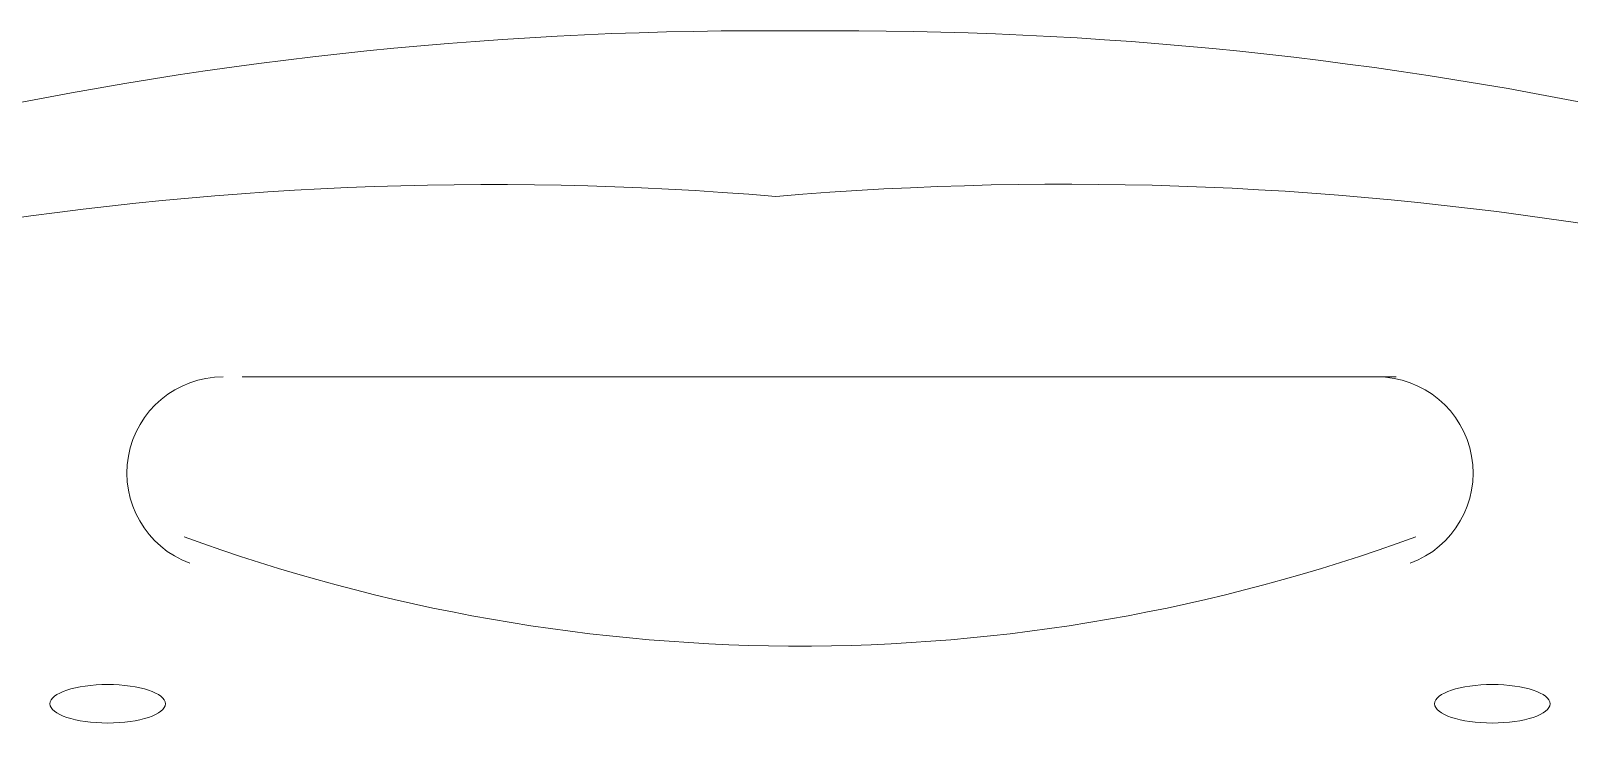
# Model space of a CAD drawing. Header units: metres. Extents: x 29 to 86.9, y -23.2 to 39.7.
# Drawn here: x 74.4356 to 74.5335, y -16.9928 to -16.9476 of the extents above; entities that cross this region are included whole.
import ezdxf

# ---------------------------------------------------------------- set-up
doc = ezdxf.new("R2010")
doc.units = ezdxf.units.M
doc.header["$LTSCALE"] = 100
doc.layers.get('0').update_dxf_attribs({"color": 254})
doc.layers.add('Arqui', color=8, linetype='Continuous', lineweight=0)

# ---------------------------------------------------------------- blocks, each defined once
blk = doc.blocks.new('A$C9582355f')
at = {"layer": 'Arqui'}
for points in [[(45.69457448278155, 6.126214199186052, 0.2278580694967523), (45.50212297980562, 6.21636923779397, 0.2278580694966841), (45.30919018274955, 6.126214199186052)], [(45.68998460515758, 6.122865414649823, 0.2538010257354624), (45.50034955296559, 6.205849049185872, 0.253801025735526), (45.31133446037353, 6.122865414649823)]]:
    blk.add_lwpolyline(points, format="xyb", dxfattribs=at)
blk.add_lwpolyline([(45.53978913276552, 6.194373511394133), (45.5031051327656, 6.194373511394133), (45.46642113276556, 6.194373511394133)], dxfattribs=at)
for centre, radius, start, end in [((45.46519832329892, 6.188259531651511), 0.006113979742704114, 89.99991128587546, 249.8513530801254), ((45.53856636347911, 6.188259492232646), 0.006113965719902852, 290.1486469349001, 90.0000887314903), ((45.50188238313916, 6.290974912194997), 0.1137206110536016, 249.8565836857188, 270.2746375753827), ((45.5018822823917, 6.290974912195452), 0.113720611053904, 269.7253624247476, 290.1434163143575)]:
    blk.add_arc(centre, radius, start, end, dxfattribs=at)
for points in [[(45.45786153276555, 6.174808711394235), (45.45583552435761, 6.174808711394235), (45.45419313276551, 6.174261239378211), (45.45419313276551, 6.173585911394184)], [(45.46152993276559, 6.173585911394184), (45.46152993276559, 6.174261239378211), (45.4598875411736, 6.174808711394235), (45.45786153276555, 6.174808711394235)], [(45.54590313276555, 6.174808711394235), (45.54387712435761, 6.174808711394235), (45.54223473276562, 6.174261239378211), (45.54223473276562, 6.173585911394184)], [(45.54957153276558, 6.173585911394184), (45.54957153276558, 6.174261239378211), (45.5479291411736, 6.174808711394235), (45.54590313276555, 6.174808711394235)], [(45.45419313276551, 6.173585911394184), (45.45419313276551, 6.172910583410157), (45.45583552435761, 6.172363111394134), (45.45786153276555, 6.172363111394134)], [(45.45786153276555, 6.172363111394134), (45.4598875411736, 6.172363111394134), (45.46152993276559, 6.172910583410157), (45.46152993276559, 6.173585911394184)], [(45.54223473276562, 6.173585911394184), (45.54223473276562, 6.172910583410157), (45.54387712435761, 6.172363111394134), (45.54590313276555, 6.172363111394134)], [(45.54590313276555, 6.172363111394134), (45.5479291411736, 6.172363111394134), (45.54957153276558, 6.172910583410157), (45.54957153276558, 6.173585911394184)]]:
    blk.add_open_spline(points, degree=3, dxfattribs=at)

msp = doc.modelspace()

# ---------------------------------------------------------------- block references
msp.add_blockref('A$C9582355f', (28.98266172889876, -23.16396569870889))

doc.saveas('drawing.dxf')
